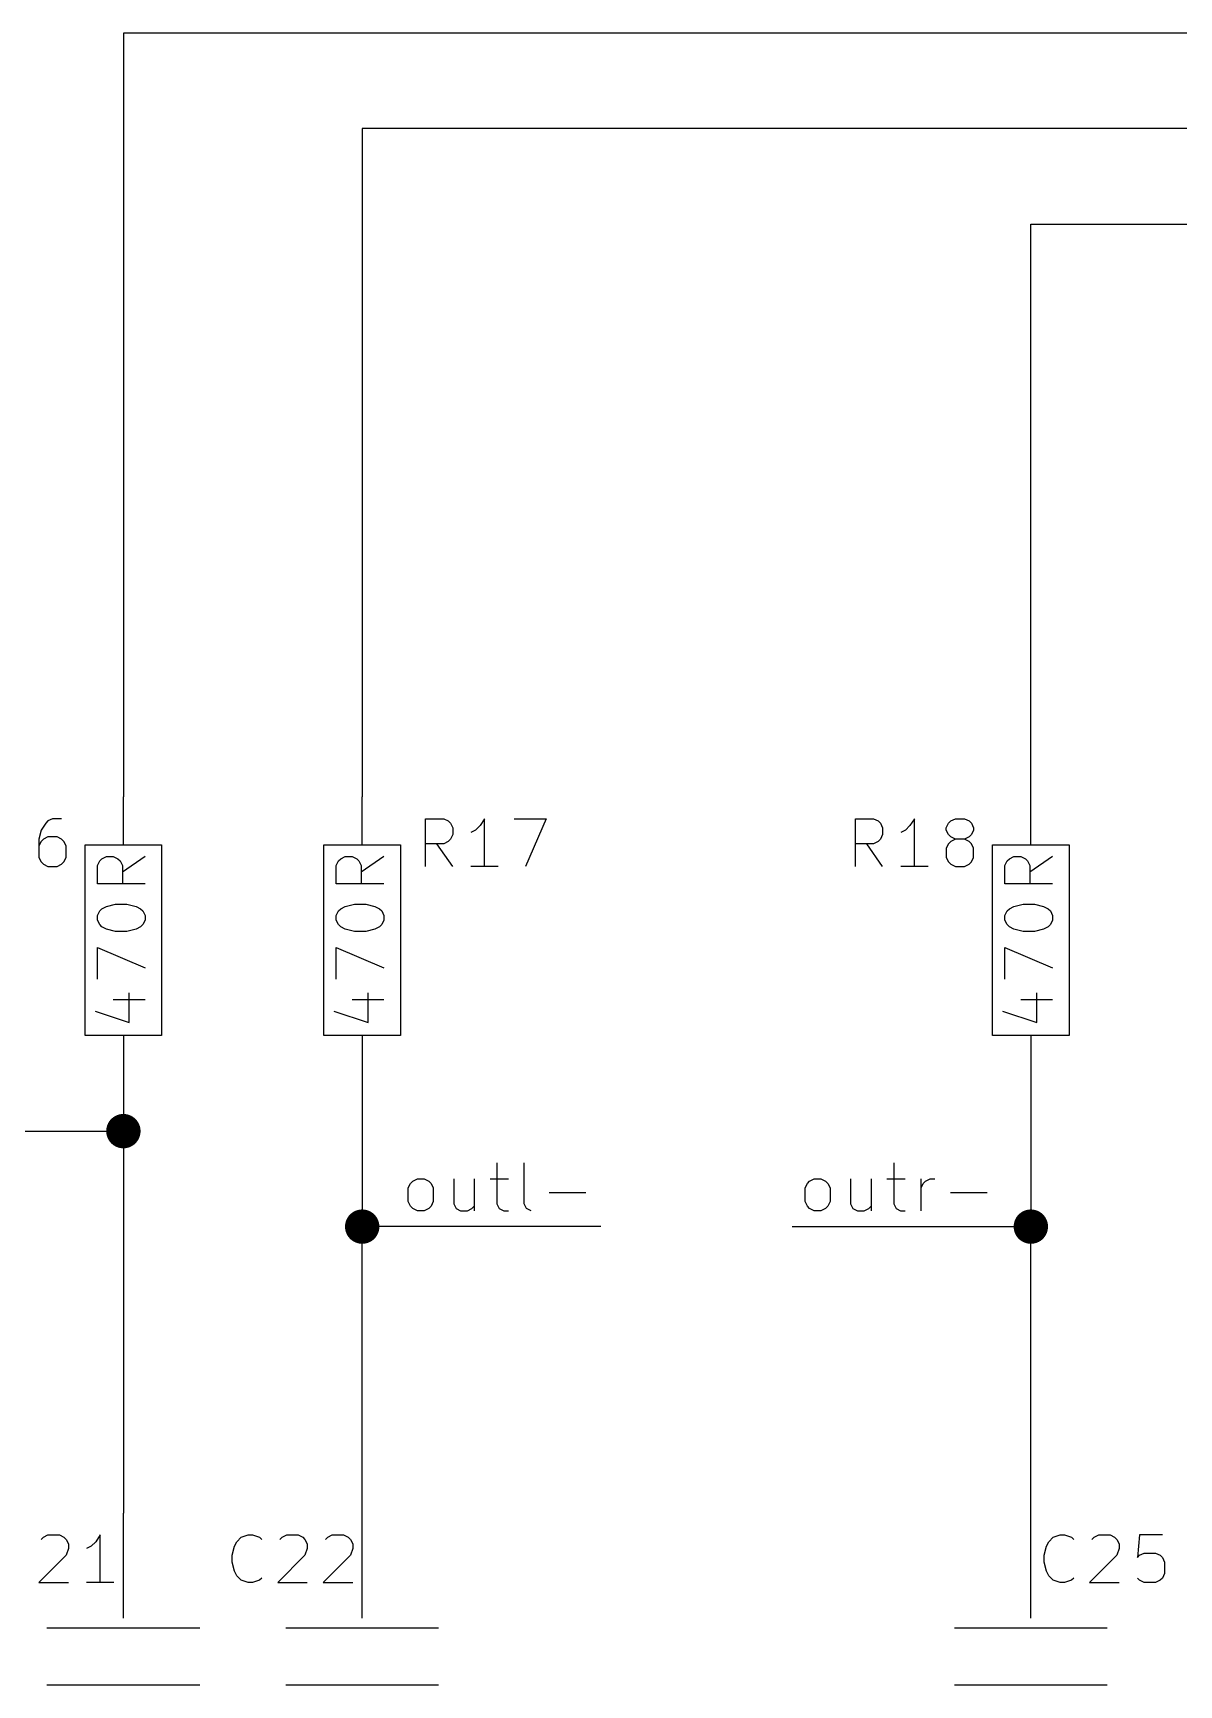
# Model space of a CAD drawing. Header units: millimetres. Extents: x 10 to 287, y -200 to -10.
# Drawn here: x 44.59 to 75.06, y -151.89 to -107.95 of the extents above; entities that cross this region are included whole.
import ezdxf

# ---------------------------------------------------------------- set-up
doc = ezdxf.new("R2010")
doc.units = ezdxf.units.MM
for name, color, linetype in [('GREENSIXTYFIVE', 129, 'CONTINUOUS'), ('LIGHTGREEN', 92, 'CONTINUOUS'), ('RED', 14, 'CONTINUOUS'), ('REDSIX', 19, 'CONTINUOUS')]:
    doc.layers.add(name, color=color, linetype=linetype)

msp = doc.modelspace()

# ---------------------------------------------------------------- linework, layer by layer
at = {"layer": 'GREENSIXTYFIVE', "linetype": 'CONTINUOUS'}
for p, q in [((44.803, -129.1516), (44.7426, -129.3935)), ((44.924, -128.9702), (44.803, -129.1516)), ((44.9845, -128.9097), (44.924, -128.9702)), ((45.1054, -128.8492), (44.9845, -128.9097)), ((45.3473, -128.8492), (45.1054, -128.8492)), ((55.0235, -130.1192), (55.0235, -128.8492)), ((55.0235, -128.8492), (55.5073, -128.8492)), ((55.5073, -128.8492), (55.6283, -128.9097)), ((55.6283, -128.9097), (55.6888, -128.9702)), ((55.6888, -128.9702), (55.7492, -129.0911)), ((55.7492, -129.0911), (55.7492, -129.2726)), ((56.354, -129.1516), (56.2331, -129.2121)), ((56.475, -129.0307), (56.354, -129.1516)), ((56.5959, -128.8492), (56.475, -129.0307)), ((56.5959, -130.1192), (56.5959, -128.8492)), ((57.3821, -128.8492), (58.2287, -128.8492)), ((58.2287, -128.8492), (57.6845, -130.1192)), ((66.4535, -130.1192), (66.4535, -128.8492)), ((66.4535, -128.8492), (66.9373, -128.8492)), ((66.9373, -128.8492), (67.0583, -128.9097)), ((67.0583, -128.9097), (67.1188, -128.9702)), ((67.1188, -128.9702), (67.1792, -129.0911)), ((67.1792, -129.0911), (67.1792, -129.2726)), ((67.784, -129.1516), (67.6631, -129.2121)), ((67.905, -129.0307), (67.784, -129.1516)), ((68.0259, -128.8492), (67.905, -129.0307)), ((68.0259, -130.1192), (68.0259, -128.8492)), ((68.8726, -129.0911), (68.933, -128.9702)), ((68.8726, -129.1516), (68.8726, -129.0911)), ((68.933, -129.2726), (68.8726, -129.1516)), ((68.933, -128.9702), (68.9935, -128.9097)), ((68.9935, -128.9097), (69.1145, -128.8492)), ((69.1145, -128.8492), (69.3564, -128.8492)), ((69.3564, -128.8492), (69.4773, -128.9097)), ((69.4773, -128.9097), (69.5378, -128.9702)), ((69.5378, -128.9702), (69.5983, -129.0911)), ((69.5983, -129.1516), (69.5378, -129.2726)), ((69.5983, -129.0911), (69.5983, -129.1516)), ((44.7426, -129.3935), (44.7426, -129.8773)), ((44.803, -129.454), (44.7426, -129.5749)), ((44.8635, -129.3935), (44.803, -129.454)), ((44.9845, -129.333), (44.8635, -129.3935)), ((45.2264, -129.333), (44.9845, -129.333)), ((45.3473, -129.3935), (45.2264, -129.333)), ((45.4078, -129.454), (45.3473, -129.3935)), ((45.4683, -129.5749), (45.4078, -129.454)), ((45.4683, -129.8773), (45.4683, -129.5749)), ((55.5073, -129.5145), (55.0235, -129.5145)), ((55.7492, -130.1192), (55.3259, -129.5145)), ((55.6283, -129.454), (55.5073, -129.5145)), ((55.6888, -129.3935), (55.6283, -129.454)), ((55.7492, -129.2726), (55.6888, -129.3935)), ((66.9373, -129.5145), (66.4535, -129.5145)), ((67.1792, -130.1192), (66.7559, -129.5145)), ((67.0583, -129.454), (66.9373, -129.5145)), ((67.1188, -129.3935), (67.0583, -129.454)), ((67.1792, -129.2726), (67.1188, -129.3935)), ((68.933, -129.5145), (68.8726, -129.6354)), ((68.9935, -129.333), (68.933, -129.2726)), ((68.9935, -129.454), (68.933, -129.5145)), ((69.1145, -129.3935), (68.9935, -129.333)), ((69.1145, -129.3935), (68.9935, -129.454)), ((69.3564, -129.3935), (69.1145, -129.3935)), ((69.4773, -129.333), (69.3564, -129.3935)), ((69.4773, -129.454), (69.3564, -129.3935)), ((69.5378, -129.2726), (69.4773, -129.333)), ((69.5378, -129.5145), (69.4773, -129.454)), ((69.5983, -129.6354), (69.5378, -129.5145)), ((44.7426, -129.8773), (44.803, -129.9983)), ((44.803, -129.9983), (44.8635, -130.0588)), ((44.8635, -130.0588), (44.9845, -130.1192)), ((45.2264, -130.1192), (45.3473, -130.0588)), ((45.3473, -130.0588), (45.4078, -129.9983)), ((45.4078, -129.9983), (45.4683, -129.8773)), ((46.2992, -130.094), (46.3597, -129.973)), ((46.3597, -129.973), (46.4202, -129.9125)), ((46.4202, -129.9125), (46.5411, -129.8521)), ((46.5411, -129.8521), (46.7226, -129.8521)), ((46.7226, -129.8521), (46.8435, -129.9125)), ((46.8435, -129.9125), (46.904, -129.973)), ((46.904, -129.973), (46.9645, -130.094)), ((47.5692, -129.8521), (46.9645, -130.2754)), ((52.6492, -130.094), (52.7097, -129.973)), ((52.7097, -129.973), (52.7702, -129.9125)), ((52.7702, -129.9125), (52.8911, -129.8521)), ((52.8911, -129.8521), (53.0726, -129.8521)), ((53.0726, -129.8521), (53.1935, -129.9125)), ((53.1935, -129.9125), (53.254, -129.973)), ((53.254, -129.973), (53.3145, -130.094)), ((53.9192, -129.8521), (53.3145, -130.2754)), ((68.8726, -129.6354), (68.8726, -129.8773)), ((68.8726, -129.8773), (68.933, -129.9983)), ((68.933, -129.9983), (68.9935, -130.0588)), ((68.9935, -130.0588), (69.1145, -130.1192)), ((69.3564, -130.1192), (69.4773, -130.0588)), ((69.4773, -130.0588), (69.5378, -129.9983)), ((69.5378, -129.9983), (69.5983, -129.8773)), ((69.5983, -129.8773), (69.5983, -129.6354)), ((70.4292, -130.094), (70.4897, -129.973)), ((70.4897, -129.973), (70.5502, -129.9125)), ((70.5502, -129.9125), (70.6711, -129.8521)), ((70.6711, -129.8521), (70.8526, -129.8521)), ((70.8526, -129.8521), (70.9735, -129.9125)), ((70.9735, -129.9125), (71.034, -129.973)), ((71.034, -129.973), (71.0945, -130.094)), ((71.6992, -129.8521), (71.0945, -130.2754)), ((44.9845, -130.1192), (45.2264, -130.1192)), ((46.2992, -130.5778), (46.2992, -130.094)), ((46.9645, -130.094), (46.9645, -130.5778)), ((52.6492, -130.5778), (52.6492, -130.094)), ((53.3145, -130.094), (53.3145, -130.5778)), ((56.9588, -130.1192), (56.2331, -130.1192)), ((68.3888, -130.1192), (67.6631, -130.1192)), ((69.1145, -130.1192), (69.3564, -130.1192)), ((70.4292, -130.5778), (70.4292, -130.094)), ((71.0945, -130.094), (71.0945, -130.5778)), ((47.5692, -130.5778), (46.2992, -130.5778)), ((53.9192, -130.5778), (52.6492, -130.5778)), ((71.6992, -130.5778), (70.4292, -130.5778)), ((46.2992, -131.4244), (46.3597, -131.3035)), ((46.3597, -131.3035), (46.4202, -131.243)), ((46.4202, -131.243), (46.5411, -131.1825)), ((46.5411, -131.1825), (46.783, -131.122)), ((46.783, -131.122), (47.0854, -131.122)), ((47.0854, -131.122), (47.3273, -131.1825)), ((47.3273, -131.1825), (47.4483, -131.243)), ((47.4483, -131.243), (47.5088, -131.3035)), ((47.5088, -131.3035), (47.5692, -131.4244)), ((52.6492, -131.4244), (52.7097, -131.3035)), ((52.7097, -131.3035), (52.7702, -131.243)), ((52.7702, -131.243), (52.8911, -131.1825)), ((52.8911, -131.1825), (53.133, -131.122)), ((53.133, -131.122), (53.4354, -131.122)), ((53.4354, -131.122), (53.6773, -131.1825)), ((53.6773, -131.1825), (53.7983, -131.243)), ((53.7983, -131.243), (53.8588, -131.3035)), ((53.8588, -131.3035), (53.9192, -131.4244)), ((70.4292, -131.4244), (70.4897, -131.3035)), ((70.4897, -131.3035), (70.5502, -131.243)), ((70.5502, -131.243), (70.6711, -131.1825)), ((70.6711, -131.1825), (70.913, -131.122)), ((70.913, -131.122), (71.2154, -131.122)), ((71.2154, -131.122), (71.4573, -131.1825)), ((71.4573, -131.1825), (71.5783, -131.243)), ((71.5783, -131.243), (71.6388, -131.3035)), ((71.6388, -131.3035), (71.6992, -131.4244)), ((46.2992, -131.5454), (46.2992, -131.4244)), ((46.3597, -131.6663), (46.2992, -131.5454)), ((46.4202, -131.7268), (46.3597, -131.6663)), ((46.5411, -131.7873), (46.4202, -131.7268)), ((46.783, -131.8477), (46.5411, -131.7873)), ((47.3273, -131.7873), (47.0854, -131.8477)), ((47.4483, -131.7268), (47.3273, -131.7873)), ((47.5088, -131.6663), (47.4483, -131.7268)), ((47.5692, -131.5454), (47.5088, -131.6663)), ((47.5692, -131.4244), (47.5692, -131.5454)), ((52.6492, -131.5454), (52.6492, -131.4244)), ((52.7097, -131.6663), (52.6492, -131.5454)), ((52.7702, -131.7268), (52.7097, -131.6663)), ((52.8911, -131.7873), (52.7702, -131.7268)), ((53.133, -131.8477), (52.8911, -131.7873)), ((53.6773, -131.7873), (53.4354, -131.8477)), ((53.7983, -131.7268), (53.6773, -131.7873)), ((53.8588, -131.6663), (53.7983, -131.7268)), ((53.9192, -131.5454), (53.8588, -131.6663)), ((53.9192, -131.4244), (53.9192, -131.5454)), ((70.4292, -131.5454), (70.4292, -131.4244)), ((70.4897, -131.6663), (70.4292, -131.5454)), ((70.5502, -131.7268), (70.4897, -131.6663)), ((70.6711, -131.7873), (70.5502, -131.7268)), ((70.913, -131.8477), (70.6711, -131.7873)), ((71.4573, -131.7873), (71.2154, -131.8477)), ((71.5783, -131.7268), (71.4573, -131.7873)), ((71.6388, -131.6663), (71.5783, -131.7268)), ((71.6992, -131.5454), (71.6388, -131.6663)), ((71.6992, -131.4244), (71.6992, -131.5454)), ((47.0854, -131.8477), (46.783, -131.8477)), ((53.4354, -131.8477), (53.133, -131.8477)), ((71.2154, -131.8477), (70.913, -131.8477)), ((46.2992, -133.1177), (46.2992, -132.2711)), ((46.2992, -132.2711), (47.5692, -132.8153)), ((52.6492, -133.1177), (52.6492, -132.2711)), ((52.6492, -132.2711), (53.9192, -132.8153)), ((70.4292, -133.1177), (70.4292, -132.2711)), ((70.4292, -132.2711), (71.6992, -132.8153)), ((47.1459, -134.2667), (47.1459, -133.4806)), ((53.4959, -134.2667), (53.4959, -133.4806)), ((71.2759, -134.2667), (71.2759, -133.4806)), ((46.2388, -133.9644), (47.1459, -134.2667)), ((46.7226, -133.662), (47.5692, -133.662)), ((52.5888, -133.9644), (53.4959, -134.2667)), ((53.0726, -133.662), (53.9192, -133.662)), ((70.3688, -133.9644), (71.2759, -134.2667)), ((70.8526, -133.662), (71.6992, -133.662)), ((44.8031, -148.0202), (44.8635, -147.9597)), ((44.8635, -147.9597), (44.9845, -147.8992)), ((44.9845, -147.8992), (45.2869, -147.8992)), ((45.2869, -147.8992), (45.4078, -147.9597)), ((45.4078, -147.9597), (45.4683, -148.0202)), ((45.4683, -148.0202), (45.5288, -148.1411)), ((46.2545, -148.0807), (46.1335, -148.2016)), ((46.3754, -147.8992), (46.2545, -148.0807)), ((46.3754, -149.1692), (46.3754, -147.8992)), ((49.9435, -148.2016), (50.004, -148.0807)), ((50.004, -148.0807), (50.125, -147.9597)), ((50.125, -147.9597), (50.3064, -147.8992)), ((50.3064, -147.8992), (50.4273, -147.8992)), ((50.4273, -147.8992), (50.6088, -147.9597)), ((50.6088, -147.9597), (50.6692, -148.0202)), ((51.1531, -148.0202), (51.2135, -147.9597)), ((51.2135, -147.9597), (51.3345, -147.8992)), ((51.3345, -147.8992), (51.6369, -147.8992)), ((51.6369, -147.8992), (51.7578, -147.9597)), ((51.7578, -147.9597), (51.8183, -148.0202)), ((51.8183, -148.0202), (51.8788, -148.1411)), ((52.3626, -148.0202), (52.423, -147.9597)), ((52.423, -147.9597), (52.544, -147.8992)), ((52.544, -147.8992), (52.8464, -147.8992)), ((52.8464, -147.8992), (52.9673, -147.9597)), ((52.9673, -147.9597), (53.0278, -148.0202)), ((53.0278, -148.0202), (53.0883, -148.1411)), ((71.5335, -148.2016), (71.594, -148.0807)), ((71.594, -148.0807), (71.715, -147.9597)), ((71.715, -147.9597), (71.8964, -147.8992)), ((71.8964, -147.8992), (72.0173, -147.8992)), ((72.0173, -147.8992), (72.1988, -147.9597)), ((72.1988, -147.9597), (72.2592, -148.0202)), ((72.7431, -148.0202), (72.8035, -147.9597)), ((72.8035, -147.9597), (72.9245, -147.8992)), ((72.9245, -147.8992), (73.2269, -147.8992)), ((73.2269, -147.8992), (73.3478, -147.9597)), ((73.3478, -147.9597), (73.4083, -148.0202)), ((73.4083, -148.0202), (73.4688, -148.1411)), ((74.013, -147.8992), (73.9526, -148.504)), ((74.6178, -147.8992), (74.013, -147.8992)), ((45.4683, -148.4435), (44.7426, -149.1692)), ((45.5288, -148.2621), (45.4683, -148.4435)), ((45.5288, -148.1411), (45.5288, -148.2621)), ((46.1335, -148.2016), (46.0126, -148.2621)), ((49.8831, -148.4435), (49.9435, -148.2016)), ((49.8831, -148.6249), (49.8831, -148.4435)), ((51.8183, -148.4435), (51.0926, -149.1692)), ((51.8788, -148.2621), (51.8183, -148.4435)), ((51.8788, -148.1411), (51.8788, -148.2621)), ((53.0278, -148.4435), (52.3021, -149.1692)), ((53.0883, -148.2621), (53.0278, -148.4435)), ((53.0883, -148.1411), (53.0883, -148.2621)), ((71.4731, -148.4435), (71.5335, -148.2016)), ((71.4731, -148.6249), (71.4731, -148.4435)), ((73.4083, -148.4435), (72.6826, -149.1692)), ((73.4688, -148.2621), (73.4083, -148.4435)), ((73.4688, -148.1411), (73.4688, -148.2621)), ((73.9526, -148.504), (74.013, -148.4435)), ((74.013, -148.4435), (74.134, -148.383)), ((74.134, -148.383), (74.4364, -148.383)), ((74.4364, -148.383), (74.5573, -148.4435)), ((74.5573, -148.4435), (74.6178, -148.504)), ((74.6178, -148.504), (74.6783, -148.6249)), ((49.9435, -148.8668), (49.8831, -148.6249)), ((50.004, -148.9878), (49.9435, -148.8668)), ((71.5335, -148.8668), (71.4731, -148.6249)), ((71.594, -148.9878), (71.5335, -148.8668)), ((74.6783, -148.9273), (74.6178, -149.0483)), ((74.6783, -148.6249), (74.6783, -148.9273)), ((44.7426, -149.1692), (45.5288, -149.1692)), ((46.7383, -149.1692), (46.0126, -149.1692)), ((50.125, -149.1088), (50.004, -148.9878)), ((50.3064, -149.1692), (50.125, -149.1088)), ((50.4273, -149.1692), (50.3064, -149.1692)), ((50.6088, -149.1088), (50.4273, -149.1692)), ((50.6692, -149.0483), (50.6088, -149.1088)), ((51.0926, -149.1692), (51.8788, -149.1692)), ((52.3021, -149.1692), (53.0883, -149.1692)), ((71.715, -149.1088), (71.594, -148.9878)), ((71.8964, -149.1692), (71.715, -149.1088)), ((72.0173, -149.1692), (71.8964, -149.1692)), ((72.1988, -149.1088), (72.0173, -149.1692)), ((72.2592, -149.0483), (72.1988, -149.1088)), ((72.6826, -149.1692), (73.4688, -149.1692)), ((74.013, -149.1088), (73.9526, -149.0483)), ((74.134, -149.1692), (74.013, -149.1088)), ((74.4364, -149.1692), (74.134, -149.1692)), ((74.5573, -149.1088), (74.4364, -149.1692)), ((74.6178, -149.0483), (74.5573, -149.1088))]:
    msp.add_line(p, q, dxfattribs=at)
at = {"layer": 'LIGHTGREEN', "linetype": 'CONTINUOUS'}
for p, q in [((102.87, -107.95), (46.99, -107.95)), ((46.99, -107.95), (46.99, -128.27)), ((102.87, -110.49), (53.34, -110.49)), ((53.34, -110.49), (53.34, -128.27)), ((71.12, -128.27), (71.12, -113.03)), ((71.12, -113.03), (102.87, -113.03)), ((46.99, -135.89), (46.99, -137.16)), ((53.34, -135.89), (53.34, -139.7)), ((71.12, -135.89), (71.12, -139.7)), ((39.37, -137.16), (46.99, -137.16)), ((46.99, -137.16), (46.99, -147.32)), ((59.69, -139.7), (53.34, -139.7)), ((53.34, -147.32), (53.34, -139.7)), ((64.77, -139.7), (71.12, -139.7)), ((71.12, -147.32), (71.12, -139.7))]:
    msp.add_line(p, q, dxfattribs=at)
at = {"layer": 'LIGHTGREEN', "const_width": 0.4572}
for points in [[(46.7614, -137.16, 1), (47.2186, -137.16, 1)], [(53.1114, -139.7, 1), (53.5686, -139.7, 1)], [(70.8914, -139.7, 1), (71.3486, -139.7, 1)]]:
    msp.add_lwpolyline(points, format="xyb", close=True, dxfattribs=at)
at = {"layer": 'RED', "linetype": 'CONTINUOUS'}
for p, q in [((46.99, -129.54), (46.99, -128.27)), ((53.34, -129.54), (53.34, -128.27)), ((71.12, -129.54), (71.12, -128.27)), ((45.974, -134.62), (45.974, -129.54)), ((45.974, -129.54), (48.006, -129.54)), ((48.006, -129.54), (48.006, -134.62)), ((52.324, -134.62), (52.324, -129.54)), ((52.324, -129.54), (54.356, -129.54)), ((54.356, -129.54), (54.356, -134.62)), ((70.104, -134.62), (70.104, -129.54)), ((70.104, -129.54), (72.136, -129.54)), ((72.136, -129.54), (72.136, -134.62)), ((48.006, -134.62), (45.974, -134.62)), ((46.99, -134.62), (46.99, -135.89)), ((54.356, -134.62), (52.324, -134.62)), ((53.34, -134.62), (53.34, -135.89)), ((72.136, -134.62), (70.104, -134.62)), ((71.12, -134.62), (71.12, -135.89)), ((46.99, -150.114), (46.99, -147.32)), ((53.34, -150.114), (53.34, -147.32)), ((71.12, -150.114), (71.12, -147.32)), ((44.958, -150.368), (49.022, -150.368)), ((51.308, -150.368), (55.372, -150.368)), ((69.088, -150.368), (73.152, -150.368)), ((44.958, -151.892), (49.022, -151.892)), ((51.308, -151.892), (55.372, -151.892)), ((69.088, -151.892), (73.152, -151.892))]:
    msp.add_line(p, q, dxfattribs=at)
at = {"layer": 'REDSIX', "linetype": 'CONTINUOUS'}
for p, q in [((56.9246, -138.0058), (56.9246, -139.0944)), ((57.6503, -139.0944), (57.6503, -138.0058)), ((67.4747, -138.0058), (67.4747, -139.0944)), ((54.5662, -138.6711), (54.6266, -138.5501)), ((54.5662, -139.0339), (54.5662, -138.6711)), ((54.6266, -138.5501), (54.6871, -138.4896)), ((54.6871, -138.4896), (54.8081, -138.4292)), ((54.8081, -138.4292), (54.9895, -138.4292)), ((54.9895, -138.4292), (55.1104, -138.4896)), ((55.1104, -138.4896), (55.1709, -138.5501)), ((55.1709, -138.5501), (55.2314, -138.6711)), ((55.2314, -138.6711), (55.2314, -139.0339)), ((55.7756, -138.4292), (55.7756, -139.0944)), ((56.3199, -138.4292), (56.3199, -139.2758)), ((56.7432, -138.4292), (57.227, -138.4292)), ((58.3155, -138.792), (59.2832, -138.792)), ((65.1163, -138.6711), (65.1767, -138.5501)), ((65.1163, -139.0339), (65.1163, -138.6711)), ((65.1767, -138.5501), (65.2372, -138.4896)), ((65.2372, -138.4896), (65.3582, -138.4292)), ((65.3582, -138.4292), (65.5396, -138.4292)), ((65.5396, -138.4292), (65.6605, -138.4896)), ((65.6605, -138.4896), (65.721, -138.5501)), ((65.721, -138.5501), (65.7815, -138.6711)), ((65.7815, -138.6711), (65.7815, -139.0339)), ((66.3257, -138.4292), (66.3257, -139.0944)), ((66.87, -138.4292), (66.87, -139.2758)), ((67.2933, -138.4292), (67.7771, -138.4292)), ((68.2004, -139.2758), (68.2004, -138.4292)), ((68.2004, -138.6711), (68.2609, -138.5501)), ((68.2609, -138.5501), (68.3214, -138.4896)), ((68.3214, -138.4896), (68.4423, -138.4292)), ((68.4423, -138.4292), (68.5633, -138.4292)), ((68.9866, -138.792), (69.9543, -138.792)), ((54.6266, -139.1549), (54.5662, -139.0339)), ((54.6871, -139.2154), (54.6266, -139.1549)), ((54.8081, -139.2758), (54.6871, -139.2154)), ((54.9895, -139.2758), (54.8081, -139.2758)), ((55.1104, -139.2154), (54.9895, -139.2758)), ((55.1709, -139.1549), (55.1104, -139.2154)), ((55.2314, -139.0339), (55.1709, -139.1549)), ((55.7756, -139.0944), (55.8361, -139.2154)), ((55.8361, -139.2154), (55.9571, -139.2758)), ((55.9571, -139.2758), (56.1385, -139.2758)), ((56.1385, -139.2758), (56.2594, -139.2154)), ((56.2594, -139.2154), (56.3199, -139.1549)), ((56.9246, -139.0944), (56.9851, -139.2154)), ((56.9851, -139.2154), (57.1061, -139.2758)), ((57.1061, -139.2758), (57.227, -139.2758)), ((57.7108, -139.2154), (57.6503, -139.0944)), ((57.8318, -139.2758), (57.7108, -139.2154)), ((65.1767, -139.1549), (65.1163, -139.0339)), ((65.2372, -139.2154), (65.1767, -139.1549)), ((65.3582, -139.2758), (65.2372, -139.2154)), ((65.5396, -139.2758), (65.3582, -139.2758)), ((65.6605, -139.2154), (65.5396, -139.2758)), ((65.721, -139.1549), (65.6605, -139.2154)), ((65.7815, -139.0339), (65.721, -139.1549)), ((66.3257, -139.0944), (66.3862, -139.2154)), ((66.3862, -139.2154), (66.5072, -139.2758)), ((66.5072, -139.2758), (66.6886, -139.2758)), ((66.6886, -139.2758), (66.8095, -139.2154)), ((66.8095, -139.2154), (66.87, -139.1549)), ((67.4747, -139.0944), (67.5352, -139.2154)), ((67.5352, -139.2154), (67.6562, -139.2758)), ((67.6562, -139.2758), (67.7771, -139.2758))]:
    msp.add_line(p, q, dxfattribs=at)

doc.saveas('drawing.dxf')
